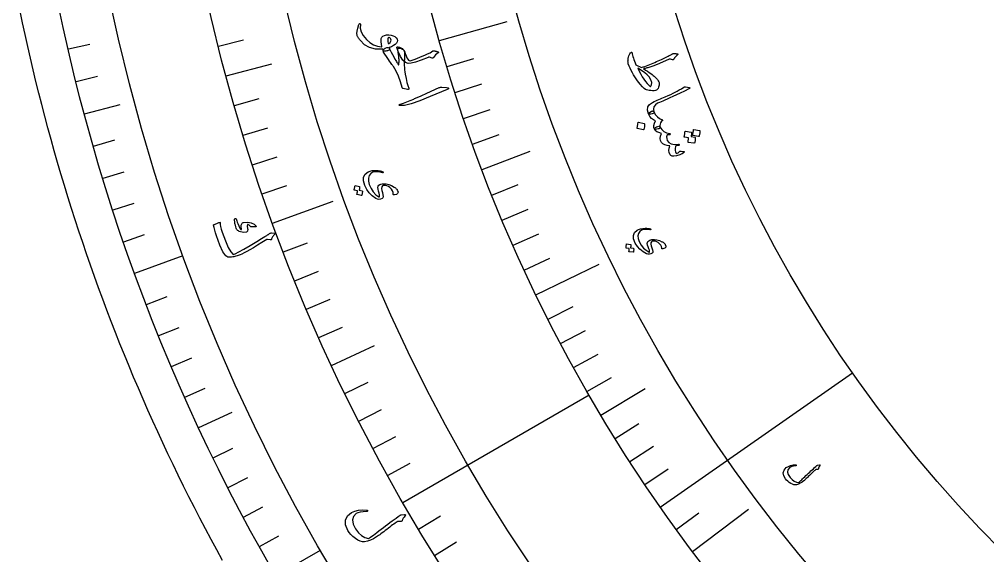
# Model space of a CAD drawing. Header units: millimetres. Extents: x -59 to 59, y -59 to 76.
# Drawn here: x -57.82 to -28.59, y -28.3 to -12.11 of the extents above; entities that cross this region are included whole.
import ezdxf

# ---------------------------------------------------------------- set-up
doc = ezdxf.new("R2010")
doc.units = ezdxf.units.MM
for name, color, linetype in [('CUT_OUTER', 1, 'Continuous'), ('ENGRAVE', 7, 'Continuous'), ('ENGRAVE_FINE', 8, 'Continuous'), ('TEXT', 5, 'Continuous')]:
    doc.layers.add(name, color=color, linetype=linetype)

msp = doc.modelspace()

# ---------------------------------------------------------------- linework, layer by layer
at = {"layer": 'CUT_OUTER'}
msp.add_lwpolyline([(-51.6881, -28.4488), (-51.8617, -28.1312), (-52.0334, -27.8124), (-52.203, -27.4926), (-52.3707, -27.1718), (-52.5365, -26.8499), (-52.7002, -26.5271), (-52.862, -26.2032), (-53.0218, -25.8784), (-53.1796, -25.5525), (-53.3354, -25.2258), (-53.4891, -24.898), (-53.6409, -24.5693), (-53.7907, -24.2397), (-53.9384, -23.9092), (-54.0841, -23.5778), (-54.2277, -23.2455), (-54.3693, -22.9124), (-54.5089, -22.5783), (-54.6464, -22.2434), (-54.7819, -21.9077), (-54.9153, -21.5712), (-55.0466, -21.2338), (-55.1758, -20.8956), (-55.303, -20.5567), (-55.4281, -20.217), (-55.5511, -19.8765), (-55.672, -19.5353), (-55.7908, -19.1933), (-55.9075, -18.8506), (-56.0222, -18.5072), (-56.1347, -18.1631), (-56.2451, -17.8184), (-56.3533, -17.4729), (-56.4595, -17.1268), (-56.5635, -16.78), (-56.6654, -16.4327), (-56.7652, -16.0847), (-56.8628, -15.7361), (-56.9583, -15.3869), (-57.0516, -15.0371), (-57.1428, -14.6867), (-57.2318, -14.3358), (-57.3187, -13.9844), (-57.4035, -13.6324), (-57.486, -13.28), (-57.5664, -12.927), (-57.6447, -12.5735), (-57.7207, -12.2196), (-57.7946, -11.8652)], dxfattribs=at)
at = {"layer": 'ENGRAVE'}
for points in [[(-45.1385, -12.7514), (-43.0945, -12.174)], [(-51.5756, -13.8196), (-50.1965, -13.4501)], [(-55.8498, -14.9649), (-54.7813, -14.6786)], [(-43.8507, -16.6493), (-42.3945, -16.0964)], [(-50.1749, -18.2622), (-48.3453, -17.5963)], [(-54.333, -19.7756), (-52.8777, -19.2459)], [(-42.2227, -20.4286), (-40.3107, -19.5035)], [(-48.3923, -22.5657), (-47.0983, -21.9623)], [(-38.4701, -26.8352), (-32.6633, -22.7846)], [(-40.2649, -24.0586), (-38.9278, -23.2597)], [(-46.2414, -26.6975), (-40.6209, -23.4525)], [(-52.4027, -24.4358), (-51.4001, -23.9683)], [(-37.4993, -28.1759), (-35.8012, -26.9)], [(-50.0736, -28.91), (-48.7323, -28.1356)]]:
    msp.add_lwpolyline(points, dxfattribs=at)
for radius in [57.82, 57.82, 56.2713, 53.395, 53.395, 51.1235, 46.905, 46.905, 44.427, 39.825, 39.825]:
    msp.add_circle((0, 0), radius, dxfattribs=at)
at = {"layer": 'ENGRAVE_FINE'}
for points in [[(-56.3381, -13.0067), (-55.6913, -12.8574)], [(-51.8089, -12.9174), (-51.0533, -12.729)], [(-44.9085, -13.5389), (-44.0951, -13.2937)], [(-56.1025, -13.9879), (-55.4585, -13.8273)], [(-44.6647, -14.3228), (-43.8557, -14.0633)], [(-51.3266, -14.7177), (-50.5779, -14.503)], [(-44.4071, -15.1026), (-43.6027, -14.829)], [(-51.0619, -15.6112), (-50.3171, -15.3835)], [(-55.5802, -15.9374), (-54.9421, -15.7544)], [(-44.1357, -15.8782), (-43.3363, -15.5906)], [(-50.7817, -16.5), (-50.041, -16.2593)], [(-55.2935, -16.9049), (-54.6588, -16.7109)], [(-50.486, -17.3837), (-49.7496, -17.1302)], [(-43.552, -17.4156), (-42.7631, -17.1002)], [(-54.9901, -17.8674), (-54.3588, -17.6623)], [(-43.2398, -18.1769), (-42.4566, -17.8477)], [(-54.6699, -18.8244), (-54.0423, -18.6083)], [(-42.9141, -18.933), (-42.1368, -18.5901)], [(-49.8485, -19.1351), (-49.1215, -18.856)], [(-42.575, -19.6837), (-41.8038, -19.3271)], [(-49.507, -20.0021), (-48.7849, -19.7104)], [(-53.9796, -20.7208), (-53.36, -20.483)], [(-49.1504, -20.8631), (-48.4335, -20.5588)], [(-41.8571, -21.1675), (-41.0989, -20.7841)], [(-53.6098, -21.6598), (-52.9944, -21.4111)], [(-48.7788, -21.7177), (-48.0673, -21.4009)], [(-41.4784, -21.9002), (-40.7271, -21.5035)], [(-41.0868, -22.6264), (-40.3426, -22.2166)], [(-53.2236, -22.5921), (-52.6126, -22.3327)], [(-47.9911, -23.4068), (-47.2911, -23.0654)], [(-40.6822, -23.346), (-39.9453, -22.9231)], [(-52.8212, -23.5175), (-52.2148, -23.2475)], [(-47.5753, -24.2408), (-46.8814, -23.8873)], [(-39.8349, -24.7641), (-39.1134, -24.3155)], [(-47.145, -25.0674), (-46.4573, -24.7018)], [(-51.9683, -25.3466), (-51.3717, -25.0557)], [(-39.3924, -25.4622), (-38.6788, -25.001)], [(-46.7003, -25.8864), (-46.0192, -25.5088)], [(-38.9374, -26.1526), (-38.2321, -25.6789)], [(-51.518, -26.2497), (-50.9266, -25.9484)], [(-51.052, -27.1448), (-50.466, -26.8332)], [(-45.7684, -27.5005), (-45.1009, -27.0993)], [(-37.9907, -27.5097), (-37.3026, -27.0114)], [(-50.5705, -28.0317), (-49.99, -27.7099)], [(-45.2815, -28.295), (-44.6211, -27.8823)]]:
    msp.add_lwpolyline(points, dxfattribs=at)
at = {"layer": 'TEXT'}
for points in [[(-46.8763, -13.0136), (-47.0703, -13.0117), (-47.2448, -12.966), (-47.3997, -12.8765), (-47.5347, -12.7429), (-47.55, -12.7232), (-47.5643, -12.7035), (-47.5775, -12.6838), (-47.5897, -12.6642), (-47.6007, -12.6447), (-47.6103, -12.6254), (-47.6185, -12.6063), (-47.6253, -12.5874), (-47.6313, -12.5376), (-47.6235, -12.4673), (-47.6019, -12.3769), (-47.5664, -12.2663), (-47.5604, -12.2539), (-47.5536, -12.2457), (-47.5459, -12.2418), (-47.5375, -12.2422), (-47.5301, -12.2459), (-47.5256, -12.2522), (-47.5239, -12.261), (-47.5251, -12.2723), (-47.5309, -12.3791), (-47.5018, -12.4897), (-47.4378, -12.6039), (-47.3388, -12.7214), (-47.2362, -12.811), (-47.1257, -12.878), (-47.0074, -12.9223), (-46.8815, -12.9439), (-46.8777, -12.9424), (-46.8749, -12.9403), (-46.8731, -12.9376), (-46.8724, -12.9343), (-46.8889, -12.8573), (-46.8978, -12.7903), (-46.8992, -12.7334), (-46.8931, -12.6867), (-46.8748, -12.6469), (-46.8429, -12.6164), (-46.7973, -12.5953), (-46.738, -12.5834), (-46.7299, -12.5826), (-46.7217, -12.582), (-46.7132, -12.5816), (-46.7045, -12.5815), (-46.6955, -12.5816), (-46.686, -12.5818), (-46.676, -12.5822), (-46.6655, -12.5827), (-46.5961, -12.5916), (-46.5358, -12.6088), (-46.4848, -12.6342), (-46.4429, -12.668), (-46.4145, -12.7064), (-46.404, -12.7458), (-46.4113, -12.7864), (-46.4365, -12.8281), (-46.4762, -12.8695), (-46.5253, -12.9062), (-46.584, -12.9382), (-46.6522, -12.9656), (-46.651, -12.9699), (-46.6496, -12.974), (-46.6481, -12.978), (-46.6466, -12.9817), (-46.645, -12.9855), (-46.6435, -12.9894), (-46.6422, -12.9936), (-46.6409, -12.9979), (-46.6399, -13.0135), (-46.6461, -13.0277), (-46.6595, -13.0403), (-46.6801, -13.0513), (-46.7036, -13.0601), (-46.7281, -13.0665), (-46.7536, -13.0706), (-46.7801, -13.0722), (-46.804, -13.0713), (-46.8218, -13.0678), (-46.8337, -13.0618), (-46.8394, -13.0532), (-46.8511, -13.0114), (-46.8551, -13.0122), (-46.8607, -13.0128), (-46.8677, -13.0133), (-46.8763, -13.0136)], [(-46.661, -12.8406), (-46.6273, -12.8066), (-46.6059, -12.7736), (-46.5969, -12.7417), (-46.6002, -12.7109), (-46.6097, -12.6945), (-46.6213, -12.6807), (-46.6352, -12.6697), (-46.6513, -12.6612), (-46.6591, -12.6593), (-46.6667, -12.6607), (-46.6739, -12.6656), (-46.6807, -12.6739), (-46.6943, -12.7019), (-46.6989, -12.7384), (-46.6944, -12.7833), (-46.6808, -12.8366), (-46.6782, -12.8418), (-46.6741, -12.8442), (-46.6683, -12.8438), (-46.661, -12.8406)], [(-46.192, -13.2619), (-46.1969, -13.3197), (-46.1994, -13.3792), (-46.1996, -13.4405), (-46.1975, -13.5034), (-46.1932, -13.5679), (-46.187, -13.6336), (-46.1788, -13.7005), (-46.1688, -13.7686), (-46.146, -13.8993), (-46.1204, -14.0136), (-46.0922, -14.1114), (-46.0615, -14.1927), (-46.0587, -14.2016), (-46.0586, -14.2096), (-46.0612, -14.2166), (-46.0665, -14.2227), (-46.0735, -14.2274), (-46.0813, -14.2302), (-46.09, -14.2313), (-46.0996, -14.2305), (-46.2343, -14.2008), (-46.2455, -14.1972), (-46.254, -14.1908), (-46.2598, -14.1814), (-46.263, -14.1692), (-46.3128, -13.9947), (-46.3734, -13.8314), (-46.4447, -13.6793), (-46.5271, -13.5381), (-46.5318, -13.5303), (-46.5405, -13.5171), (-46.5534, -13.4986), (-46.5702, -13.4747), (-46.5911, -13.4455), (-46.616, -13.4109), (-46.645, -13.3709), (-46.6779, -13.3255), (-46.7402, -13.2369), (-46.7879, -13.1615), (-46.8212, -13.0995), (-46.8401, -13.051), (-46.8389, -13.037), (-46.8282, -13.0216), (-46.808, -13.0047), (-46.7781, -12.9864), (-46.7269, -12.9664), (-46.6874, -12.9618), (-46.6594, -12.9725), (-46.6431, -12.9985), (-46.6267, -13.0404), (-46.5985, -13.0988), (-46.5586, -13.1736), (-46.5068, -13.2648), (-46.4804, -13.3106), (-46.4572, -13.3507), (-46.4372, -13.3851), (-46.4205, -13.4137), (-46.407, -13.4365), (-46.3969, -13.4533), (-46.3902, -13.4641), (-46.3868, -13.4689), (-46.3852, -13.4707), (-46.3838, -13.4722), (-46.3826, -13.4735), (-46.3816, -13.4745), (-46.3808, -13.4755), (-46.3802, -13.4765), (-46.3797, -13.4775), (-46.3793, -13.4786), (-46.3741, -13.4843), (-46.3701, -13.4859), (-46.3672, -13.4835), (-46.3656, -13.4769), (-46.3613, -13.449), (-46.3583, -13.4199), (-46.3566, -13.3898), (-46.3562, -13.3586), (-46.3571, -13.3262), (-46.359, -13.2927), (-46.3619, -13.2581), (-46.3659, -13.2222), (-46.3704, -13.1872), (-46.3756, -13.1529), (-46.3815, -13.1192), (-46.388, -13.0861), (-46.3953, -13.0539), (-46.4034, -13.0231), (-46.4123, -12.9934), (-46.422, -12.9651), (-46.4231, -12.9573), (-46.4217, -12.9515), (-46.4176, -12.9475), (-46.411, -12.9455), (-46.3981, -12.9459), (-46.3852, -12.9472), (-46.3724, -12.9493), (-46.3597, -12.9524), (-46.3467, -12.9561), (-46.3334, -12.9603), (-46.3196, -12.9649), (-46.3053, -12.97), (-46.2777, -12.9822), (-46.2552, -12.9958), (-46.2379, -13.0109), (-46.2257, -13.0274), (-46.2063, -13.0723), (-46.1942, -13.1263), (-46.1894, -13.1895), (-46.192, -13.2619)], [(-45.9947, -13.3574), (-45.9335, -13.3345), (-45.8694, -13.3096), (-45.8023, -13.2829), (-45.7321, -13.2544), (-45.6588, -13.2237), (-45.5819, -13.1908), (-45.5016, -13.1556), (-45.4179, -13.1182), (-45.336, -13.0669), (-45.3244, -13.0632), (-45.3129, -13.0613), (-45.3014, -13.0612), (-45.2901, -13.0628), (-45.2841, -13.0641), (-45.2762, -13.066), (-45.2663, -13.0687), (-45.2544, -13.0721), (-45.2404, -13.0761), (-45.2243, -13.0804), (-45.206, -13.0851), (-45.1855, -13.0902), (-45.1787, -13.0921), (-45.1734, -13.0953), (-45.1694, -13.0998), (-45.1669, -13.1055), (-45.1666, -13.1107), (-45.1686, -13.1158), (-45.1731, -13.1207), (-45.18, -13.1254), (-45.2186, -13.1525), (-45.2541, -13.185), (-45.2865, -13.223), (-45.3158, -13.2665), (-45.3243, -13.2778), (-45.3342, -13.2841), (-45.3457, -13.2852), (-45.3586, -13.2814), (-45.4348, -13.255), (-45.4436, -13.2537), (-45.4544, -13.2544), (-45.4673, -13.2571), (-45.4823, -13.2619), (-45.6881, -13.3479), (-45.8563, -13.4072), (-45.9869, -13.4398), (-46.0799, -13.4456), (-46.1651, -13.4166), (-46.2437, -13.3461), (-46.3155, -13.2341), (-46.3802, -13.0803), (-46.3936, -13.0203), (-46.3832, -12.986), (-46.3492, -12.9773), (-46.2915, -12.9943), (-46.2835, -12.9978), (-46.2757, -13.0013), (-46.2681, -13.0047), (-46.2606, -13.0079), (-46.2533, -13.0111), (-46.2462, -13.0141), (-46.2393, -13.0171), (-46.2325, -13.0199), (-46.219, -13.0278), (-46.2078, -13.0388), (-46.199, -13.0527), (-46.1926, -13.0696), (-46.1681, -13.1468), (-46.1433, -13.2139), (-46.1184, -13.2709), (-46.0933, -13.318), (-46.0744, -13.3432), (-46.0516, -13.3581), (-46.0251, -13.3629), (-45.9947, -13.3574)], [(-38.0647, -13.1429), (-38.0411, -13.1446), (-38.0202, -13.1461), (-38.002, -13.1475), (-37.9865, -13.1489), (-37.9738, -13.15), (-37.9641, -13.1509), (-37.9574, -13.1515), (-37.9537, -13.1519), (-37.9485, -13.1536), (-37.9442, -13.1564), (-37.9409, -13.1602), (-37.9385, -13.1652), (-37.9378, -13.1697), (-37.9386, -13.174), (-37.9412, -13.1781), (-37.9454, -13.182), (-37.9661, -13.2), (-37.9843, -13.2162), (-38, -13.2304), (-38.0131, -13.2427), (-38.0186, -13.2491), (-38.0243, -13.2562), (-38.0303, -13.264), (-38.0366, -13.2726), (-38.0431, -13.282), (-38.0498, -13.2924), (-38.0566, -13.3038), (-38.0637, -13.3162), (-38.072, -13.3253), (-38.0814, -13.3307), (-38.0918, -13.3323), (-38.1033, -13.3301), (-38.1627, -13.3114), (-38.172, -13.3094), (-38.181, -13.309), (-38.1897, -13.3103), (-38.198, -13.3134), (-38.3994, -13.4039), (-38.5636, -13.4743), (-38.6907, -13.5245), (-38.7806, -13.5544), (-38.8147, -13.5641), (-38.8459, -13.5727), (-38.8742, -13.5801), (-38.8996, -13.5864), (-38.9222, -13.5916), (-38.9422, -13.5957), (-38.9594, -13.5988), (-38.974, -13.6008), (-38.9111, -13.6421), (-38.8539, -13.6807), (-38.8023, -13.7165), (-38.7564, -13.7496), (-38.7161, -13.7799), (-38.6813, -13.8071), (-38.652, -13.8315), (-38.6283, -13.8529), (-38.5902, -13.8924), (-38.5579, -13.9305), (-38.5313, -13.9673), (-38.5105, -14.0026), (-38.5026, -14.0225), (-38.4988, -14.0449), (-38.4992, -14.0698), (-38.5036, -14.0973), (-38.5192, -14.1544), (-38.5381, -14.199), (-38.5602, -14.231), (-38.5857, -14.2505), (-38.6179, -14.2617), (-38.6566, -14.2676), (-38.7018, -14.2682), (-38.7534, -14.2634), (-38.8053, -14.2558), (-38.8493, -14.2474), (-38.8852, -14.2381), (-38.9133, -14.2281), (-38.9538, -14.2012), (-39.0074, -14.1491), (-39.0741, -14.0716), (-39.1536, -13.9685), (-39.1955, -13.9101), (-39.2355, -13.8498), (-39.2737, -13.7875), (-39.3101, -13.7234), (-39.3446, -13.6576), (-39.3773, -13.5905), (-39.4083, -13.5221), (-39.4374, -13.4524), (-39.4411, -13.4245), (-39.4434, -13.3976), (-39.4443, -13.3718), (-39.4437, -13.3469), (-39.4419, -13.3228), (-39.4387, -13.2992), (-39.4344, -13.2761), (-39.4288, -13.2535), (-39.4161, -13.213), (-39.4014, -13.178), (-39.385, -13.1484), (-39.3666, -13.1244), (-39.3499, -13.1091), (-39.337, -13.1029), (-39.3278, -13.1059), (-39.3224, -13.1182), (-39.3147, -13.1552), (-39.305, -13.1947), (-39.2932, -13.2365), (-39.2794, -13.2807), (-39.2636, -13.3272), (-39.2457, -13.3761), (-39.2257, -13.4274), (-39.2037, -13.4809), (-39.0377, -13.5636), (-38.9876, -13.5488), (-38.9374, -13.5327), (-38.8871, -13.5154), (-38.8366, -13.4969), (-38.786, -13.4773), (-38.7348, -13.4565), (-38.6833, -13.4348), (-38.6313, -13.4119), (-38.5801, -13.3888), (-38.5307, -13.366), (-38.4831, -13.3436), (-38.4374, -13.3216), (-38.3933, -13.3002), (-38.3507, -13.2796), (-38.3095, -13.2598), (-38.2698, -13.2407), (-38.233, -13.223), (-38.2008, -13.2072), (-38.173, -13.1934), (-38.1496, -13.1815), (-38.1307, -13.1716), (-38.116, -13.1635), (-38.1055, -13.1572), (-38.0993, -13.1528), (-38.092, -13.1488), (-38.0837, -13.1459), (-38.0746, -13.1439), (-38.0647, -13.1429)], [(-38.8072, -13.8513), (-38.8633, -13.7892), (-38.9395, -13.7249), (-39.0356, -13.658), (-39.1518, -13.5884), (-39.1069, -13.6795), (-39.0608, -13.7647), (-39.0135, -13.8439), (-38.9651, -13.9172), (-38.9158, -13.9845), (-38.866, -14.0458), (-38.8158, -14.1012), (-38.765, -14.1505), (-38.7297, -14.0916), (-38.725, -14.0222), (-38.7509, -13.9422), (-38.8072, -13.8513)], [(-44.9247, -14.1713), (-44.8784, -14.1789), (-44.8592, -14.1906), (-44.8672, -14.2066), (-44.9023, -14.2269), (-45.4157, -14.4436), (-45.7309, -14.5762), (-45.988, -14.6655), (-46.1872, -14.7109), (-46.3285, -14.7123), (-46.3413, -14.7084), (-46.349, -14.7038), (-46.3515, -14.6985), (-46.349, -14.6925), (-46.3439, -14.6866), (-46.3365, -14.6813), (-46.3269, -14.6765), (-46.3151, -14.6721), (-46.2215, -14.6425), (-46.1237, -14.6067), (-46.0216, -14.5649), (-45.9152, -14.517), (-45.8872, -14.505), (-45.8119, -14.4719), (-45.6892, -14.4176), (-45.5191, -14.3423), (-45.1427, -14.1725), (-45.1223, -14.1649), (-45.1028, -14.1599), (-45.0842, -14.1576), (-45.0666, -14.1579)], [(-37.5906, -14.1735), (-37.5836, -14.1749), (-37.5786, -14.1768), (-37.5756, -14.1792), (-37.5745, -14.182), (-37.5754, -14.1873), (-37.5813, -14.1939), (-37.5922, -14.202), (-37.6083, -14.2114), (-37.7422, -14.2793), (-37.8666, -14.3405), (-37.9815, -14.3951), (-38.0869, -14.4429), (-38.1776, -14.4824), (-38.2588, -14.5179), (-38.3306, -14.5495), (-38.393, -14.5771), (-38.4459, -14.6006), (-38.4895, -14.6199), (-38.5237, -14.6349), (-38.5486, -14.6458), (-38.6181, -14.6912), (-38.6599, -14.7492), (-38.6739, -14.8198), (-38.6599, -14.9028), (-38.6572, -14.9264), (-38.665, -14.9452), (-38.6832, -14.9591), (-38.7118, -14.9681), (-38.7592, -14.9763), (-38.7944, -14.979), (-38.8172, -14.976), (-38.8277, -14.9675), (-38.8553, -14.8531), (-38.8431, -14.7566), (-38.7914, -14.6781), (-38.7003, -14.6176), (-38.6539, -14.596), (-38.6072, -14.5748), (-38.5604, -14.5538), (-38.5132, -14.5331), (-38.4659, -14.5127), (-38.4184, -14.4923), (-38.3707, -14.472), (-38.3229, -14.4517), (-38.2316, -14.4133), (-38.15, -14.3771), (-38.0782, -14.3429), (-38.0161, -14.3108), (-37.9571, -14.2784), (-37.8946, -14.2431), (-37.8284, -14.2049), (-37.7586, -14.1638), (-37.7458, -14.157), (-37.7334, -14.1528), (-37.7214, -14.151), (-37.7098, -14.1517)], [(-38.481, -15.3589), (-38.4798, -15.3756), (-38.4805, -15.3884), (-38.4829, -15.3974), (-38.4872, -15.4025), (-38.495, -15.4072), (-38.505, -15.4118), (-38.5173, -15.4161), (-38.5318, -15.4203), (-38.5793, -15.431), (-38.6145, -15.4355), (-38.6374, -15.4336), (-38.648, -15.4255), (-38.6611, -15.3722), (-38.6599, -15.3131), (-38.6445, -15.2486), (-38.6148, -15.1785), (-38.6791, -15.1481), (-38.7361, -15.1028), (-38.7857, -15.0426), (-38.8277, -14.9675), (-38.8293, -14.9583), (-38.8267, -14.9493), (-38.82, -14.9407), (-38.8091, -14.9323), (-38.7366, -14.8871), (-38.7285, -14.8821), (-38.7188, -14.8792), (-38.7074, -14.8784), (-38.6945, -14.8796), (-38.6837, -14.8826), (-38.6744, -14.8874), (-38.6664, -14.8942), (-38.6599, -14.9028), (-38.6093, -14.992), (-38.554, -15.0598), (-38.4939, -15.1062), (-38.4293, -15.1314), (-38.4208, -15.1339), (-38.4137, -15.1382), (-38.4082, -15.144), (-38.4041, -15.1516), (-38.4023, -15.1593), (-38.4034, -15.1658), (-38.4074, -15.171), (-38.4143, -15.1749), (-38.4211, -15.1779), (-38.4269, -15.181), (-38.4315, -15.1842), (-38.4351, -15.1875), (-38.4602, -15.2336), (-38.4762, -15.2776), (-38.4831, -15.3194), (-38.481, -15.3589)], [(-38.955, -15.2578), (-38.9518, -15.2592), (-38.9491, -15.262), (-38.947, -15.266), (-38.9454, -15.2714), (-38.9456, -15.3139), (-38.9499, -15.3555), (-38.9583, -15.3962), (-38.9707, -15.4362), (-38.9732, -15.4406), (-38.9764, -15.4434), (-38.9803, -15.4445), (-38.9848, -15.444), (-39.1612, -15.4108), (-39.1658, -15.4088), (-39.1683, -15.4048), (-39.1687, -15.3989), (-39.1668, -15.3911), (-39.1652, -15.3843), (-39.1629, -15.3737), (-39.16, -15.3592), (-39.1564, -15.341), (-39.1522, -15.3187), (-39.1476, -15.2922), (-39.1424, -15.2614), (-39.1368, -15.2263), (-39.1355, -15.2214), (-39.1334, -15.2184), (-39.1306, -15.2173), (-39.1271, -15.2181)], [(-37.751, -16.106), (-37.7465, -16.1088), (-37.7455, -16.1139), (-37.7478, -16.1212), (-37.7534, -16.1308), (-37.7647, -16.1433), (-37.7825, -16.1568), (-37.8071, -16.1712), (-37.8383, -16.1866), (-37.8743, -16.2027), (-37.9105, -16.2159), (-37.9469, -16.2261), (-37.9834, -16.2334), (-38.0574, -16.2408), (-38.114, -16.2379), (-38.1532, -16.2249), (-38.175, -16.2017), (-38.1988, -16.135), (-38.2073, -16.0676), (-38.2005, -15.9995), (-38.1784, -15.9309), (-38.261, -15.9246), (-38.3314, -15.9054), (-38.3894, -15.8734), (-38.435, -15.8285), (-38.4636, -15.7734), (-38.473, -15.7096), (-38.4631, -15.6373), (-38.4339, -15.5564), (-38.5141, -15.533), (-38.5765, -15.5033), (-38.6212, -15.4675), (-38.648, -15.4255), (-38.6466, -15.4144), (-38.6347, -15.3996), (-38.6124, -15.3813), (-38.5798, -15.3593), (-38.5456, -15.3425), (-38.5178, -15.3368), (-38.4962, -15.3423), (-38.481, -15.3589), (-38.4272, -15.4371), (-38.3593, -15.497), (-38.2773, -15.5387), (-38.1814, -15.562), (-38.1762, -15.5632), (-38.172, -15.5652), (-38.1689, -15.5678), (-38.1669, -15.5712), (-38.1656, -15.5757), (-38.1653, -15.5802), (-38.1662, -15.5846), (-38.1682, -15.589), (-38.1775, -15.5948), (-38.196, -15.5976), (-38.2239, -15.5975), (-38.261, -15.5944), (-38.2763, -15.6246), (-38.2808, -15.6636), (-38.2743, -15.7114), (-38.2568, -15.7681), (-38.2145, -15.8302), (-38.1436, -15.8703), (-38.0442, -15.8883), (-37.9164, -15.8842), (-37.9099, -15.8839), (-37.9048, -15.8847), (-37.9011, -15.8867), (-37.8989, -15.8898), (-37.8972, -15.8951), (-37.8967, -15.9002), (-37.8974, -15.905), (-37.8993, -15.9094), (-37.9029, -15.9136), (-37.907, -15.9169), (-37.9114, -15.9193), (-37.9162, -15.9208), (-38.0013, -15.9349), (-38.0114, -15.9644), (-38.0173, -15.9974), (-38.019, -16.0338), (-38.0166, -16.0736), (-38.0103, -16.1107), (-38.0011, -16.1371), (-37.9891, -16.1528), (-37.9744, -16.1578), (-37.9567, -16.154), (-37.9343, -16.1424), (-37.9069, -16.123), (-37.8748, -16.0959), (-37.8635, -16.0934), (-37.8391, -16.0943), (-37.8016, -16.0985), (-37.751, -16.106)], [(-37.4247, -15.6718), (-37.4214, -15.6731), (-37.4187, -15.6757), (-37.4165, -15.6796), (-37.4149, -15.6848), (-37.4142, -15.7055), (-37.4145, -15.7259), (-37.4156, -15.746), (-37.4177, -15.7659), (-37.4207, -15.7857), (-37.4248, -15.8055), (-37.43, -15.8254), (-37.4362, -15.8453), (-37.4388, -15.8498), (-37.4423, -15.8527), (-37.4467, -15.8542), (-37.452, -15.8541), (-37.6288, -15.8259), (-37.6316, -15.8243), (-37.6331, -15.8207), (-37.6332, -15.8153), (-37.632, -15.8079), (-37.631, -15.803), (-37.6296, -15.7954), (-37.6278, -15.785), (-37.6254, -15.7719), (-37.6227, -15.7561), (-37.6197, -15.7377), (-37.6165, -15.7166), (-37.613, -15.6928), (-37.7429, -15.6719), (-37.7468, -15.6698), (-37.7487, -15.6658), (-37.7487, -15.6599), (-37.7468, -15.6521), (-37.7452, -15.6454), (-37.7431, -15.635), (-37.7403, -15.6209), (-37.7369, -15.603), (-37.7329, -15.5812), (-37.7285, -15.5552), (-37.7237, -15.525), (-37.7183, -15.4906), (-37.7167, -15.4866), (-37.7145, -15.4842), (-37.7116, -15.4834), (-37.708, -15.4842), (-37.5382, -15.5187), (-37.5349, -15.52), (-37.5322, -15.5227), (-37.5301, -15.5266), (-37.5284, -15.5317), (-37.528, -15.5464), (-37.5279, -15.5611), (-37.5282, -15.5758), (-37.5289, -15.5906), (-37.5302, -15.6053), (-37.5322, -15.6199), (-37.5348, -15.6344), (-37.5382, -15.6488)], [(-37.2849, -15.4669), (-37.2817, -15.4682), (-37.279, -15.4708), (-37.2768, -15.4747), (-37.2752, -15.4799), (-37.2746, -15.5005), (-37.275, -15.5208), (-37.2762, -15.5409), (-37.2784, -15.5607), (-37.2815, -15.5803), (-37.2857, -15.6001), (-37.291, -15.6199), (-37.2973, -15.6397), (-37.3003, -15.6452), (-37.3038, -15.6488), (-37.3078, -15.6505), (-37.3124, -15.6503), (-37.4889, -15.6219), (-37.4927, -15.6197), (-37.4947, -15.6157), (-37.4947, -15.6099), (-37.4927, -15.6022), (-37.4912, -15.5955), (-37.489, -15.5851), (-37.4862, -15.5711), (-37.4827, -15.5533), (-37.4788, -15.5315), (-37.4744, -15.5056), (-37.4695, -15.4756), (-37.4641, -15.4414), (-37.4629, -15.4366), (-37.4608, -15.4337), (-37.4581, -15.4325), (-37.4546, -15.4332)], [(-46.5341, -17.3864), (-46.5358, -17.3365), (-46.5536, -17.2868), (-46.5875, -17.2373), (-46.6375, -17.1878), (-46.6781, -17.1596), (-46.7216, -17.1396), (-46.7678, -17.1278), (-46.8169, -17.1242), (-46.826, -17.1254), (-46.8349, -17.1285), (-46.8434, -17.1333), (-46.8517, -17.1401), (-46.8731, -17.1727), (-46.8818, -17.2176), (-46.8778, -17.2746), (-46.8611, -17.3438), (-46.8437, -17.4118), (-46.8387, -17.4641), (-46.8459, -17.5005), (-46.8654, -17.5212), (-46.9151, -17.5412), (-46.9634, -17.5479), (-47.0104, -17.5414), (-47.0561, -17.5215), (-47.1642, -17.4443), (-47.2563, -17.3531), (-47.3323, -17.2481), (-47.392, -17.1294), (-47.4315, -16.9904), (-47.4274, -16.8745), (-47.3798, -16.7819), (-47.2889, -16.7125), (-47.2333, -16.6907), (-47.1692, -16.6773), (-47.0968, -16.6721), (-47.016, -16.6752), (-46.9929, -16.6781), (-46.9703, -16.6814), (-46.9484, -16.6852), (-46.927, -16.6895), (-46.9061, -16.6944), (-46.8856, -16.6998), (-46.8654, -16.7059), (-46.8456, -16.7126), (-46.8369, -16.7169), (-46.8323, -16.7218), (-46.8316, -16.7274), (-46.835, -16.7337), (-46.8403, -16.7384), (-46.8463, -16.7412), (-46.853, -16.7421), (-46.8604, -16.7412), (-46.972, -16.717), (-47.0665, -16.7126), (-47.1438, -16.7282), (-47.2039, -16.7638), (-47.2574, -16.8287), (-47.2839, -16.9058), (-47.2835, -16.9949), (-47.256, -17.096), (-47.2005, -17.2181), (-47.1335, -17.3218), (-47.0553, -17.4071), (-46.966, -17.4738), (-46.9592, -17.4773), (-46.9537, -17.4775), (-46.9494, -17.4744), (-46.9463, -17.468), (-46.9442, -17.4461), (-46.9486, -17.4112), (-46.9594, -17.363), (-46.9766, -17.3018), (-46.9914, -17.2385), (-46.9944, -17.1872), (-46.9856, -17.1478), (-46.965, -17.1204), (-46.9362, -17.1008), (-46.9037, -17.0864), (-46.8675, -17.0773), (-46.8276, -17.0735), (-46.7449, -17.0781), (-46.6636, -17.0965), (-46.5836, -17.1287), (-46.5049, -17.1747), (-46.4855, -17.1874), (-46.468, -17.2003), (-46.4525, -17.2133), (-46.4388, -17.2264), (-46.427, -17.2395), (-46.417, -17.2525), (-46.4088, -17.2653), (-46.4024, -17.2781), (-46.3879, -17.3319), (-46.3989, -17.3724), (-46.4354, -17.3995), (-46.4974, -17.4132), (-46.5157, -17.4128), (-46.5279, -17.4082), (-46.534, -17.3994), (-46.5341, -17.3864)], [(-47.4702, -17.292), (-47.4678, -17.2931), (-47.4659, -17.2952), (-47.4644, -17.2982), (-47.4634, -17.3021), (-47.4634, -17.3177), (-47.4642, -17.3331), (-47.4656, -17.3482), (-47.4677, -17.363), (-47.4705, -17.3778), (-47.474, -17.3925), (-47.4784, -17.4072), (-47.4836, -17.4219), (-47.4856, -17.4251), (-47.4882, -17.4272), (-47.4915, -17.4281), (-47.4954, -17.4279), (-47.6246, -17.399), (-47.6266, -17.3977), (-47.6276, -17.395), (-47.6276, -17.3909), (-47.6264, -17.3854), (-47.625, -17.3814), (-47.6234, -17.3751), (-47.6215, -17.3666), (-47.6193, -17.3558), (-47.6168, -17.3426), (-47.614, -17.3269), (-47.6109, -17.3087), (-47.6073, -17.288), (-47.7079, -17.2642), (-47.7113, -17.2627), (-47.713, -17.2597), (-47.7131, -17.2554), (-47.7116, -17.2497), (-47.7103, -17.2447), (-47.7084, -17.237), (-47.706, -17.2265), (-47.703, -17.2132), (-47.6995, -17.197), (-47.6955, -17.1777), (-47.6912, -17.1552), (-47.6863, -17.1296), (-47.6851, -17.1267), (-47.6833, -17.125), (-47.6812, -17.1245), (-47.6786, -17.1252), (-47.5532, -17.1576), (-47.5508, -17.1588), (-47.5489, -17.1608), (-47.5475, -17.1639), (-47.5464, -17.1678), (-47.5459, -17.1809), (-47.5462, -17.1938), (-47.5471, -17.2066), (-47.5488, -17.2193), (-47.5512, -17.2318), (-47.5541, -17.2441), (-47.5575, -17.2563), (-47.5615, -17.2682)], [(-50.672, -18.3593), (-50.6712, -18.3632), (-50.6715, -18.367), (-50.673, -18.3706), (-50.6757, -18.3741), (-50.6786, -18.3759), (-50.6819, -18.3774), (-50.6856, -18.3785), (-50.6898, -18.3792), (-50.811, -18.3761), (-50.8236, -18.3749), (-50.8338, -18.3726), (-50.8416, -18.3691), (-50.847, -18.3645), (-50.8631, -18.3422), (-50.8801, -18.3244), (-50.8981, -18.3111), (-50.9169, -18.3024), (-50.9252, -18.3022), (-50.9316, -18.3088), (-50.9362, -18.3219), (-50.939, -18.3417), (-50.9389, -18.3542), (-50.9384, -18.367), (-50.9375, -18.38), (-50.9362, -18.3934), (-50.9345, -18.4071), (-50.9324, -18.4214), (-50.9297, -18.4362), (-50.9265, -18.4515), (-50.9294, -18.5096), (-50.967, -18.5415), (-51.0393, -18.5473), (-51.1464, -18.5267), (-51.1805, -18.5145), (-51.2085, -18.5007), (-51.2307, -18.4853), (-51.2469, -18.4683), (-51.2595, -18.4478), (-51.2724, -18.4177), (-51.2856, -18.3782), (-51.299, -18.3292), (-51.3053, -18.304), (-51.3104, -18.2798), (-51.3143, -18.2565), (-51.317, -18.2343), (-51.3189, -18.2131), (-51.3203, -18.1932), (-51.3212, -18.1746), (-51.3217, -18.1572), (-51.3197, -18.1456), (-51.316, -18.1366), (-51.3106, -18.13), (-51.3034, -18.126), (-51.295, -18.1244), (-51.2881, -18.1262), (-51.2825, -18.1312), (-51.2782, -18.1395), (-51.2665, -18.1667), (-51.2537, -18.1977), (-51.2397, -18.2325), (-51.2247, -18.2712), (-51.1965, -18.3432), (-51.1718, -18.3985), (-51.1504, -18.4369), (-51.1325, -18.4586), (-51.129, -18.461), (-51.1252, -18.4616), (-51.1212, -18.4604), (-51.1171, -18.4575), (-51.1148, -18.4547), (-51.1133, -18.4506), (-51.1127, -18.445), (-51.1128, -18.438), (-51.1195, -18.3752), (-51.1212, -18.3485), (-51.1196, -18.3246), (-51.1147, -18.3035), (-51.1065, -18.2851), (-51.0954, -18.2681), (-51.082, -18.2556), (-51.0664, -18.2477), (-51.0487, -18.2443), (-50.9223, -18.2399), (-50.8175, -18.2577), (-50.734, -18.2974), (-50.672, -18.3593)], [(-50.1111, -18.6012), (-50.1284, -18.6201), (-50.1444, -18.6392), (-50.1591, -18.6582), (-50.1726, -18.6774), (-50.1846, -18.6968), (-50.1952, -18.7165), (-50.2045, -18.7365), (-50.2123, -18.7568), (-50.2177, -18.7655), (-50.2259, -18.7708), (-50.2367, -18.7726), (-50.2503, -18.771), (-50.3233, -18.7581), (-50.3311, -18.7571), (-50.3375, -18.7567), (-50.3426, -18.7569), (-50.3462, -18.7577), (-50.4962, -18.8504), (-50.6319, -18.9333), (-50.7536, -19.0062), (-50.8613, -19.0693), (-50.9548, -19.1222), (-51.0341, -19.1647), (-51.0992, -19.1968), (-51.1502, -19.2185), (-51.248, -19.2552), (-51.2796, -19.2651), (-51.312, -19.2736), (-51.345, -19.2806), (-51.3787, -19.2861), (-51.4131, -19.29), (-51.4484, -19.2923), (-51.4844, -19.2927), (-51.5212, -19.2915), (-51.5911, -19.2487), (-51.6728, -19.1271), (-51.7658, -18.9266), (-51.869, -18.6469), (-51.8974, -18.5581), (-51.9214, -18.4752), (-51.9408, -18.3981), (-51.9558, -18.3269), (-51.9554, -18.3197), (-51.953, -18.3139), (-51.9488, -18.3095), (-51.9427, -18.3063), (-51.9126, -18.2937), (-51.8851, -18.2823), (-51.8602, -18.2724), (-51.838, -18.2637), (-51.8181, -18.2564), (-51.8004, -18.2502), (-51.7847, -18.2452), (-51.7713, -18.2414), (-51.7635, -18.2396), (-51.7585, -18.2408), (-51.756, -18.2449), (-51.7562, -18.2519), (-51.7538, -18.3041), (-51.7427, -18.3685), (-51.7229, -18.4452), (-51.6944, -18.5341), (-51.5995, -18.7962), (-51.5121, -18.9964), (-51.4328, -19.1347), (-51.3623, -19.2115), (-51.3015, -19.1886), (-51.1957, -19.135), (-51.0448, -19.0507), (-50.8486, -18.9358), (-50.6526, -18.8195), (-50.5045, -18.731), (-50.4044, -18.6703), (-50.3523, -18.6372), (-50.3382, -18.6277), (-50.3251, -18.6188), (-50.3128, -18.6105), (-50.3014, -18.6028), (-50.2911, -18.5958), (-50.2819, -18.5895), (-50.2739, -18.5838), (-50.2671, -18.5789), (-50.2517, -18.5694), (-50.236, -18.563), (-50.22, -18.5599), (-50.2036, -18.56), (-50.1139, -18.569), (-50.1077, -18.5701), (-50.1031, -18.5722), (-50.1001, -18.5751), (-50.0989, -18.5789), (-50.0998, -18.5845), (-50.1021, -18.5901), (-50.1059, -18.5957), (-50.1111, -18.6012)], [(-38.4264, -19.0182), (-38.4325, -18.9732), (-38.4532, -18.93), (-38.4884, -18.8883), (-38.5382, -18.8481), (-38.5776, -18.8264), (-38.6187, -18.8123), (-38.6616, -18.8059), (-38.7064, -18.8072), (-38.7145, -18.8092), (-38.7222, -18.8127), (-38.7295, -18.8179), (-38.7364, -18.8248), (-38.7527, -18.8563), (-38.7564, -18.8976), (-38.7476, -18.9489), (-38.726, -19.0099), (-38.704, -19.0698), (-38.6946, -19.1166), (-38.6978, -19.1502), (-38.7135, -19.1707), (-38.7566, -19.1934), (-38.7996, -19.204), (-38.8428, -19.2024), (-38.886, -19.1887), (-38.9909, -19.1288), (-39.0826, -19.0548), (-39.161, -18.9668), (-39.226, -18.8649), (-39.2745, -18.7427), (-39.2815, -18.6375), (-39.247, -18.5493), (-39.1711, -18.4782), (-39.1228, -18.4534), (-39.0661, -18.4354), (-39.0011, -18.4241), (-38.9278, -18.4195), (-38.9066, -18.4199), (-38.8858, -18.4208), (-38.8656, -18.4223), (-38.8459, -18.4242), (-38.8266, -18.4267), (-38.8075, -18.4297), (-38.7887, -18.4334), (-38.7702, -18.4376), (-38.762, -18.4407), (-38.7573, -18.4447), (-38.7562, -18.4497), (-38.7587, -18.4557), (-38.7631, -18.4604), (-38.7682, -18.4635), (-38.7742, -18.465), (-38.7809, -18.4648), (-38.8841, -18.4532), (-38.97, -18.4579), (-39.0385, -18.4791), (-39.0895, -18.5168), (-39.1319, -18.5805), (-39.1489, -18.6526), (-39.1403, -18.7332), (-39.1061, -18.8221), (-39.0446, -18.9275), (-38.9745, -19.0152), (-38.8959, -19.0851), (-38.8089, -19.1372), (-38.8024, -19.1397), (-38.7974, -19.1394), (-38.7938, -19.1362), (-38.7916, -19.1301), (-38.7918, -19.1102), (-38.799, -19.0789), (-38.8132, -19.0364), (-38.8343, -18.9825), (-38.8536, -18.9267), (-38.8611, -18.8805), (-38.8567, -18.8441), (-38.8406, -18.8175), (-38.8164, -18.797), (-38.7883, -18.781), (-38.7564, -18.7695), (-38.7207, -18.7624), (-38.6455, -18.7589), (-38.5702, -18.768), (-38.4949, -18.7898), (-38.4195, -18.824), (-38.4008, -18.8338), (-38.3838, -18.8438), (-38.3686, -18.8541), (-38.355, -18.8647), (-38.3431, -18.8754), (-38.3329, -18.8862), (-38.3243, -18.8971), (-38.3173, -18.9081), (-38.2992, -18.9554), (-38.3054, -18.993), (-38.3359, -19.0209), (-38.3907, -19.039), (-38.4073, -19.0404), (-38.4187, -19.0373), (-38.4251, -19.0299), (-38.4264, -19.0182)], [(-39.2817, -19.0192), (-39.2795, -19.02), (-39.2776, -19.0217), (-39.2759, -19.0242), (-39.2746, -19.0277), (-39.2732, -19.0419), (-39.2725, -19.0558), (-39.2724, -19.0696), (-39.2729, -19.0832), (-39.274, -19.0968), (-39.2759, -19.1105), (-39.2785, -19.1242), (-39.2818, -19.138), (-39.2833, -19.1411), (-39.2855, -19.1432), (-39.2884, -19.1443), (-39.292, -19.1445), (-39.4115, -19.1302), (-39.4135, -19.1292), (-39.4146, -19.1268), (-39.4149, -19.1231), (-39.4144, -19.1181), (-39.4135, -19.1143), (-39.4126, -19.1085), (-39.4116, -19.1006), (-39.4107, -19.0906), (-39.4097, -19.0785), (-39.4086, -19.064), (-39.4074, -19.0473), (-39.4061, -19.0282), (-39.4993, -19.0159), (-39.5025, -19.0148), (-39.5044, -19.0123), (-39.5049, -19.0084), (-39.504, -19.0031), (-39.5033, -18.9985), (-39.5023, -18.9913), (-39.501, -18.9816), (-39.4995, -18.9693), (-39.4979, -18.9543), (-39.4961, -18.9364), (-39.4942, -18.9157), (-39.4922, -18.8921), (-39.4913, -18.8893), (-39.4899, -18.8876), (-39.488, -18.887), (-39.4856, -18.8874), (-39.3692, -18.9052), (-39.367, -18.906), (-39.3651, -18.9077), (-39.3634, -18.9103), (-39.3621, -18.9138), (-39.3605, -18.9256), (-39.3595, -18.9373), (-39.3592, -18.949), (-39.3596, -18.9606), (-39.3605, -18.9722), (-39.362, -18.9836), (-39.364, -18.9949), (-39.3665, -19.0061)], [(-33.6644, -25.5589), (-33.6598, -25.5583), (-33.6557, -25.5588), (-33.6521, -25.5607), (-33.6491, -25.5637), (-33.6471, -25.5675), (-33.6467, -25.5718), (-33.6479, -25.5764), (-33.6507, -25.5814), (-33.6676, -25.6096), (-33.6808, -25.6359), (-33.69, -25.6604), (-33.6955, -25.683), (-33.6981, -25.6904), (-33.7033, -25.696), (-33.7112, -25.6996), (-33.7217, -25.7014), (-33.7273, -25.7016), (-33.7327, -25.7019), (-33.7378, -25.7022), (-33.7427, -25.7025), (-33.7473, -25.7028), (-33.7515, -25.703), (-33.7554, -25.7031), (-33.7589, -25.7032), (-33.7651, -25.7036), (-33.7715, -25.7054), (-33.778, -25.7085), (-33.7848, -25.7131), (-33.8022, -25.7283), (-33.8209, -25.7451), (-33.841, -25.7636), (-33.8625, -25.7838), (-33.8853, -25.8055), (-33.9096, -25.8288), (-33.9354, -25.8536), (-33.9626, -25.8799), (-33.9894, -25.9066), (-34.0147, -25.9315), (-34.0386, -25.9546), (-34.0611, -25.9759), (-34.0822, -25.9954), (-34.1018, -26.0134), (-34.1201, -26.0298), (-34.1369, -26.0446), (-34.1885, -26.0861), (-34.2416, -26.1198), (-34.2963, -26.1457), (-34.3526, -26.1637), (-34.3904, -26.1682), (-34.4325, -26.1627), (-34.4791, -26.1472), (-34.53, -26.1218), (-34.58, -26.0902), (-34.6231, -26.0576), (-34.6592, -26.0238), (-34.6883, -25.989), (-34.7438, -25.8889), (-34.7581, -25.7984), (-34.7315, -25.7178), (-34.6639, -25.647), (-34.6027, -25.6089), (-34.5349, -25.5822), (-34.4607, -25.5667), (-34.38, -25.5624), (-34.3748, -25.5628), (-34.3708, -25.5642), (-34.3678, -25.5666), (-34.3659, -25.5701), (-34.3647, -25.5744), (-34.3645, -25.5782), (-34.3653, -25.5814), (-34.3671, -25.5842), (-34.3703, -25.5876), (-34.3739, -25.5901), (-34.378, -25.5917), (-34.3826, -25.5924), (-34.4485, -25.6035), (-34.5018, -25.6168), (-34.5423, -25.6325), (-34.5701, -25.6505), (-34.614, -25.7109), (-34.6251, -25.7792), (-34.6034, -25.8555), (-34.5488, -25.9397), (-34.4868, -26.0059), (-34.4225, -26.0535), (-34.3562, -26.0824), (-34.2879, -26.0926), (-34.27, -26.0777), (-34.2495, -26.0598), (-34.2263, -26.0389), (-34.2004, -26.0151), (-34.1718, -25.9882), (-34.1406, -25.9581), (-34.1066, -25.9249), (-34.0699, -25.8884), (-34.0317, -25.8513), (-33.994, -25.8149), (-33.9567, -25.7794), (-33.9199, -25.7446), (-33.8834, -25.7106), (-33.8474, -25.6776), (-33.8117, -25.6454), (-33.7763, -25.6142), (-33.7434, -25.5826), (-33.7391, -25.5797), (-33.7348, -25.5774), (-33.7305, -25.5757), (-33.7262, -25.5745)], [(-46.1917, -27.0577), (-46.1842, -27.0575), (-46.1778, -27.0592), (-46.1725, -27.0627), (-46.1683, -27.0681), (-46.1659, -27.0745), (-46.1661, -27.0813), (-46.1689, -27.0884), (-46.1743, -27.0958), (-46.2066, -27.1373), (-46.2325, -27.1766), (-46.252, -27.2136), (-46.265, -27.2485), (-46.2705, -27.2597), (-46.2798, -27.2675), (-46.293, -27.2718), (-46.3102, -27.2726), (-46.3191, -27.2719), (-46.3276, -27.2714), (-46.3358, -27.2709), (-46.3436, -27.2704), (-46.3509, -27.2701), (-46.3577, -27.2696), (-46.3638, -27.2691), (-46.3694, -27.2686), (-46.3793, -27.2681), (-46.3898, -27.2697), (-46.4009, -27.2734), (-46.4125, -27.2794), (-46.443, -27.3002), (-46.476, -27.3234), (-46.5114, -27.3489), (-46.5493, -27.3769), (-46.5898, -27.407), (-46.6328, -27.4394), (-46.6784, -27.4739), (-46.7266, -27.5105), (-46.7743, -27.5479), (-46.8193, -27.5826), (-46.8617, -27.6147), (-46.9015, -27.6442), (-46.9386, -27.6713), (-46.9733, -27.6961), (-47.0054, -27.7187), (-47.0349, -27.7389), (-47.1247, -27.7952), (-47.2156, -27.8387), (-47.3074, -27.8694), (-47.4003, -27.8873), (-47.4611, -27.8871), (-47.5271, -27.8703), (-47.5981, -27.8368), (-47.6742, -27.7866), (-47.7477, -27.7267), (-47.8099, -27.6664), (-47.8608, -27.6057), (-47.9004, -27.5447), (-47.9693, -27.3746), (-47.9746, -27.228), (-47.9165, -27.105), (-47.7954, -27.0058), (-47.6907, -26.9574), (-47.5779, -26.9281), (-47.457, -26.918), (-47.328, -26.9269), (-47.3199, -26.9285), (-47.3137, -26.9315), (-47.3095, -26.936), (-47.3072, -26.9419), (-47.3061, -26.9489), (-47.3065, -26.9549), (-47.3084, -26.9599), (-47.3118, -26.964), (-47.3175, -26.9688), (-47.3238, -26.972), (-47.3306, -26.9738), (-47.338, -26.974), (-47.4448, -26.9788), (-47.532, -26.9896), (-47.5994, -27.0066), (-47.6471, -27.0298), (-47.7285, -27.117), (-47.7595, -27.2235), (-47.7398, -27.349), (-47.6692, -27.4934), (-47.5834, -27.6107), (-47.4904, -27.6987), (-47.3906, -27.7573), (-47.2839, -27.7866), (-47.2527, -27.7663), (-47.2166, -27.7418), (-47.1758, -27.7131), (-47.1301, -27.6802), (-47.0796, -27.6429), (-47.0243, -27.601), (-46.964, -27.5547), (-46.8988, -27.5037), (-46.831, -27.4521), (-46.7641, -27.4015), (-46.6981, -27.3521), (-46.6329, -27.3039), (-46.5686, -27.2569), (-46.5049, -27.2113), (-46.4421, -27.1671), (-46.3799, -27.1243), (-46.3216, -27.0805), (-46.3143, -27.0766), (-46.307, -27.0737), (-46.2998, -27.0718), (-46.2927, -27.0708)]]:
    msp.add_lwpolyline(points, close=True, dxfattribs=at)

doc.saveas('drawing.dxf')
